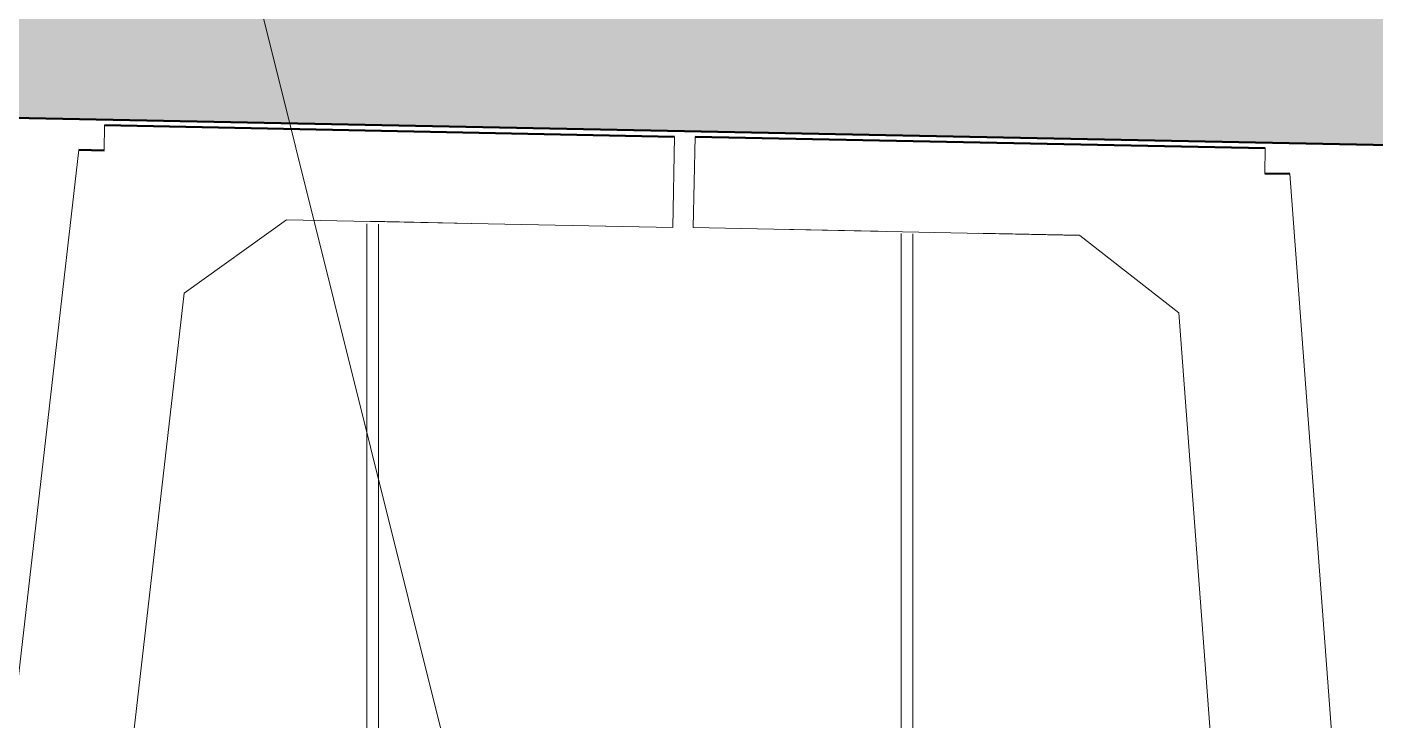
# Model space of a CAD drawing. Header units: metres. Extents: x -1215.1 to -1160.7, y 0 to 26.6.
# Drawn here: x -1187.171 to -1185.833, y 21.046 to 21.734 of the extents above; entities that cross this region are included whole.
import ezdxf

# ---------------------------------------------------------------- set-up
doc = ezdxf.new("R2010")
doc.units = ezdxf.units.M
doc.linetypes.add('JacobsDash', pattern=[0.0045, 0.003, -0.0015])
for name, color, linetype, lineweight in [('A-DETL', 7, 'Continuous', 13), ('A-FLOR', 7, 'Continuous', 50), ('A-FLOR-PATT', 7, 'Continuous', 50), ('G-ANNO-TEXT', 7, 'Continuous', 9), ('S-BEAM', 7, 'Continuous', 50), ('S-BEAM-HDLN', 7, 'JacobsDash', 18)]:
    doc.layers.add(name, color=color, linetype=linetype, lineweight=lineweight)

# ---------------------------------------------------------------- blocks, each defined once
blk = doc.blocks.new('06_SFR_GCT_Girder_SuperT_BR08Edge_CS - Super T - 1815-6539906-DRG-2873122 - SECTION 1')
at = {"layer": 'S-BEAM', "lineweight": 18}
for p, q in [((-1187.0941, 21.6361), (-1187.0946, 21.6111)), ((-1186.5283, 21.6248), (-1187.0941, 21.6361)), ((-1186.5301, 21.5348), (-1186.5283, 21.6248)), ((-1187.1196, 21.6116), (-1187.2813, 20.2042)), ((-1187.0946, 21.6111), (-1187.1196, 21.6116)), ((-1187.0151, 21.4695), (-1186.9136, 21.5424)), ((-1186.9136, 21.5424), (-1186.5301, 21.5348)), ((-1187.2029, 19.8358), (-1187.0151, 21.4695))]:
    blk.add_line(p, q, dxfattribs=at)
at = {"layer": 'S-BEAM'}
for p, q in [((-1187.0941, 21.6361), (-1186.5283, 21.6248)), ((-1187.0941, 21.6361), (-1187.0941, 21.6361)), ((-1186.5283, 21.6248), (-1186.5283, 21.6248)), ((-1187.1196, 21.6116), (-1187.0946, 21.6111)), ((-1187.1196, 21.6116), (-1187.1196, 21.6116))]:
    blk.add_line(p, q, dxfattribs=at)
at = {"layer": 'S-BEAM-HDLN'}
blk.add_line((-1186.5301, 21.5348), (-1186.9134, 21.5425), dxfattribs=at)

msp = doc.modelspace()

# ---------------------------------------------------------------- hatches: boundary and pattern name
at = {"layer": 'A-FLOR-PATT', "true_color": 0xc0c0c0}
msp.add_hatch(color=9, dxfattribs=at).paths.add_polyline_path([(-1212.52, 21.4972), (-1210.711, 21.5315), (-1201.9529, 21.7107), (-1196.267, 21.825), (-1184.2354, 21.585), (-1182.52, 21.551), (-1182.52, 21.751), (-1184.7952, 21.7957), (-1184.8052, 21.796), (-1190.8794, 21.9172), (-1196.267, 22.025), (-1204.1676, 21.8656), (-1210.8116, 21.7296), (-1212.52, 21.6972)])

# ---------------------------------------------------------------- linework, layer by layer
at = {"layer": 'A-DETL', "lineweight": 18}
for p, q in [((-1186.8339, 20.5193), (-1186.8339, 21.5382)), ((-1186.8222, 20.5193), (-1186.8222, 21.538)), ((-1186.3036, 20.5193), (-1186.3036, 21.5286)), ((-1186.2919, 20.636), (-1186.2919, 21.5283))]:
    msp.add_line(p, q, dxfattribs=at)
at = {"layer": 'A-FLOR'}
msp.add_line((-1190.0833, 21.7012), (-1182.52, 21.551), dxfattribs=at)
at = {"layer": 'G-ANNO-TEXT'}
msp.add_line((-1186.7262, 20.9003), (-1187.0919, 22.3666), dxfattribs=at)
at = {"layer": 'S-BEAM', "lineweight": 18}
for p, q in [((-1186.508, 21.6246), (-1186.5098, 21.5346)), ((-1185.9422, 21.6133), (-1186.508, 21.6246)), ((-1185.9427, 21.5883), (-1185.9422, 21.6133)), ((-1185.9177, 21.5878), (-1185.9427, 21.5883)), ((-1185.8124, 20.175), (-1185.9177, 21.5878)), ((-1186.5098, 21.5346), (-1186.1263, 21.5269)), ((-1186.1263, 21.5269), (-1186.0278, 21.4499)), ((-1186.0278, 21.4499), (-1185.9055, 19.8101))]:
    msp.add_line(p, q, dxfattribs=at)
at = {"layer": 'S-BEAM'}
for p, q in [((-1186.508, 21.6246), (-1185.9422, 21.6133)), ((-1186.508, 21.6246), (-1186.508, 21.6246)), ((-1185.9422, 21.6133), (-1185.9422, 21.6133)), ((-1185.9427, 21.5883), (-1185.9178, 21.5878)), ((-1185.9178, 21.5878), (-1185.9177, 21.5878))]:
    msp.add_line(p, q, dxfattribs=at)
at = {"layer": 'S-BEAM-HDLN'}
msp.add_line((-1186.1265, 21.527), (-1186.5098, 21.5347), dxfattribs=at)

# ---------------------------------------------------------------- block references
msp.add_blockref('06_SFR_GCT_Girder_SuperT_BR08Edge_CS - Super T - 1815-6539906-DRG-2873122 - SECTION 1', (0, 0), dxfattribs=at)

doc.saveas('drawing.dxf')
